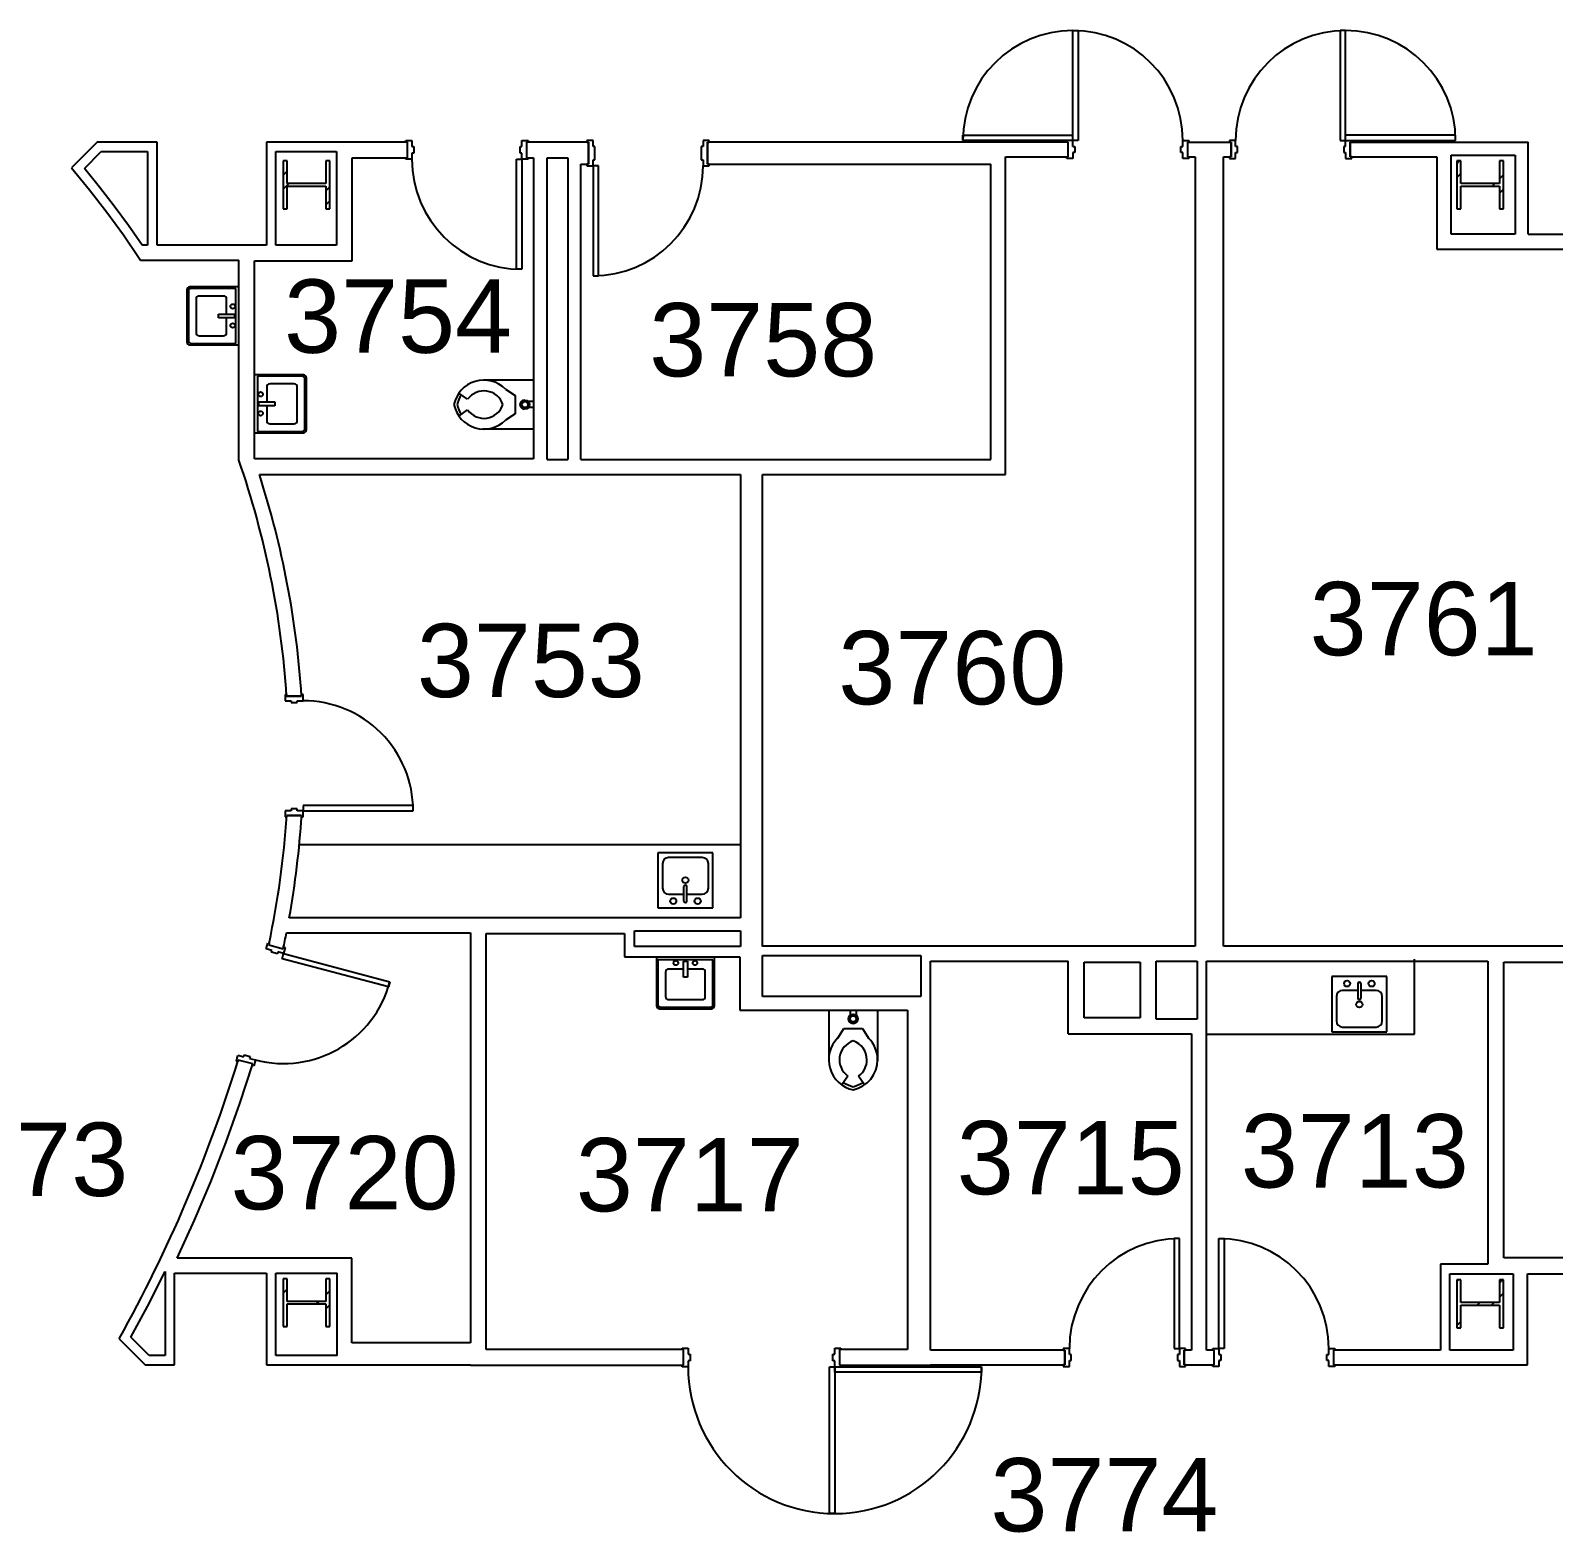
# Model space of a CAD drawing. Header units: inches. Extents: x -1169 to 5569, y -44 to 4300.
# Drawn here: x 1040.3 to 1538.6, y 3412.3 to 3903.6 of the extents above; entities that cross this region are included whole.
import ezdxf

# ---------------------------------------------------------------- set-up
doc = ezdxf.new("R2010")
doc.units = ezdxf.units.IN
doc.header["$LTSCALE"] = 96
doc.header["$MEASUREMENT"] = 0
for name, color, linetype in [('A-ANNO-ROOM', 4, 'CONTINUOUS'), ('A-COLS', 5, 'CONTINUOUS'), ('A-DOOR', 2, 'CONTINUOUS'), ('A-FLOR-CASE', 3, 'CONTINUOUS'), ('A-FLOR-PFIX', 2, 'CONTINUOUS'), ('A-WALL-FULL', 6, 'CONTINUOUS')]:
    doc.layers.add(name, color=color, linetype=linetype)
doc.styles.add('Arial', font='arial.ttf')

msp = doc.modelspace()

# ---------------------------------------------------------------- linework, layer by layer
at = {"layer": 'A-COLS'}
for p, q in [((1124.28, 3860.9), (1122.97, 3860.9)), ((1122.97, 3860.9), (1122.97, 3845.25)), ((1122.97, 3856.25), (1124.28, 3857.55)), ((1124.28, 3853.49), (1124.28, 3860.9)), ((1138.19, 3860.9), (1136.88, 3860.9)), ((1136.88, 3860.9), (1136.88, 3853.49)), ((1138.19, 3845.25), (1138.19, 3860.9)), ((1508.28, 3860.9), (1506.97, 3860.9)), ((1506.97, 3860.9), (1506.97, 3845.25)), ((1506.97, 3860.1), (1507.77, 3860.9)), ((1508.28, 3853.49), (1508.28, 3860.9)), ((1522.19, 3860.9), (1520.88, 3860.9)), ((1520.88, 3860.9), (1520.88, 3853.49)), ((1522.19, 3845.25), (1522.19, 3860.9)), ((1122.97, 3851.64), (1124.82, 3853.49)), ((1136.88, 3853.49), (1124.28, 3853.49)), ((1124.28, 3845.25), (1124.28, 3852.66)), ((1124.28, 3852.66), (1136.88, 3852.66)), ((1136.88, 3852.66), (1136.88, 3845.25)), ((1136.88, 3851.15), (1138.19, 3852.46)), ((1506.97, 3855.5), (1508.28, 3856.81)), ((1520.88, 3853.49), (1508.28, 3853.49)), ((1508.28, 3845.25), (1508.28, 3852.66)), ((1508.28, 3852.66), (1520.88, 3852.66)), ((1518.53, 3852.66), (1519.36, 3853.49)), ((1520.88, 3855.01), (1522.19, 3856.32)), ((1520.88, 3852.66), (1520.88, 3845.25)), ((1136.88, 3846.54), (1138.19, 3847.85)), ((1520.88, 3850.4), (1522.19, 3851.71)), ((1122.97, 3845.25), (1124.28, 3845.25)), ((1136.88, 3845.25), (1138.19, 3845.25)), ((1506.97, 3845.25), (1508.28, 3845.25)), ((1520.88, 3845.25), (1522.19, 3845.25)), ((1124.28, 3495.25), (1122.97, 3495.25)), ((1122.97, 3495.25), (1122.97, 3479.61)), ((1122.97, 3495.11), (1123.11, 3495.25)), ((1124.28, 3487.84), (1124.28, 3495.25)), ((1138.19, 3495.25), (1136.88, 3495.25)), ((1136.88, 3495.25), (1136.88, 3487.84)), ((1138.19, 3479.61), (1138.19, 3495.25)), ((1508.28, 3494.9), (1506.97, 3494.9)), ((1506.97, 3494.9), (1506.97, 3479.25)), ((1506.97, 3494.36), (1507.51, 3494.9)), ((1508.28, 3487.49), (1508.28, 3494.9)), ((1522.19, 3494.9), (1520.88, 3494.9)), ((1520.88, 3494.9), (1520.88, 3487.49)), ((1520.88, 3493.87), (1521.91, 3494.9)), ((1522.19, 3479.25), (1522.19, 3494.9)), ((1122.97, 3490.5), (1124.28, 3491.81)), ((1136.88, 3490.01), (1138.19, 3491.32)), ((1520.88, 3489.27), (1522.19, 3490.58)), ((1136.88, 3487.84), (1124.28, 3487.84)), ((1124.28, 3479.61), (1124.28, 3487.02)), ((1124.28, 3487.02), (1136.88, 3487.02)), ((1133.88, 3487.02), (1134.71, 3487.84)), ((1136.88, 3487.02), (1136.88, 3479.61)), ((1136.88, 3485.41), (1138.19, 3486.72)), ((1520.88, 3487.49), (1508.28, 3487.49)), ((1508.28, 3479.25), (1508.28, 3486.66)), ((1508.28, 3486.66), (1520.88, 3486.66)), ((1513.67, 3486.66), (1514.5, 3487.49)), ((1518.27, 3486.66), (1519.1, 3487.49)), ((1520.88, 3486.66), (1520.88, 3479.25)), ((1122.97, 3479.61), (1124.28, 3479.61)), ((1136.88, 3479.61), (1138.19, 3479.61)), ((1506.97, 3479.96), (1508.28, 3481.27)), ((1506.97, 3479.25), (1508.28, 3479.25)), ((1520.88, 3479.25), (1522.19, 3479.25))]:
    msp.add_line(p, q, dxfattribs=at)
at = {"layer": 'A-DOOR'}
for p, q in [((1381.33, 3903.58), (1383.08, 3903.58)), ((1381.33, 3867.58), (1381.33, 3903.58)), ((1383.08, 3903.58), (1383.08, 3867.58)), ((1468.83, 3903.58), (1468.83, 3867.58)), ((1470.58, 3903.58), (1468.83, 3903.58)), ((1470.58, 3867.58), (1470.58, 3903.58)), ((1163.08, 3867.08), (1163.08, 3867.58)), ((1163.08, 3867.58), (1165.08, 3867.58)), ((1165.08, 3867.58), (1165.08, 3865.64)), ((1201.08, 3867.58), (1203.08, 3867.58)), ((1201.08, 3865.64), (1201.08, 3867.58)), ((1203.08, 3867.58), (1203.08, 3867.08)), ((1222.33, 3867.58), (1222.33, 3867.08)), ((1224.33, 3867.58), (1222.33, 3867.58)), ((1224.33, 3865.64), (1224.33, 3867.58)), ((1262.33, 3867.58), (1260.33, 3867.58)), ((1260.33, 3867.58), (1260.33, 3865.64)), ((1262.33, 3867.08), (1262.33, 3867.58)), ((1345.33, 3869.33), (1381.33, 3869.33)), ((1345.33, 3867.58), (1345.33, 3869.33)), ((1381.33, 3867.58), (1345.33, 3867.58)), ((1379.33, 3867.08), (1379.33, 3867.58)), ((1381.33, 3865.64), (1381.33, 3869.33)), ((1383.08, 3867.58), (1381.33, 3867.58)), ((1417.33, 3867.58), (1419.33, 3867.58)), ((1417.33, 3865.64), (1417.33, 3867.58)), ((1419.33, 3867.58), (1419.33, 3867.08)), ((1432.58, 3867.58), (1432.58, 3867.08)), ((1434.58, 3867.58), (1432.58, 3867.58)), ((1434.58, 3865.64), (1434.58, 3867.58)), ((1468.83, 3867.58), (1470.58, 3867.58)), ((1506.58, 3869.33), (1470.58, 3869.33)), ((1470.58, 3865.64), (1470.58, 3869.33)), ((1470.58, 3867.58), (1506.58, 3867.58)), ((1472.58, 3867.08), (1472.58, 3867.58)), ((1506.58, 3867.58), (1506.58, 3869.33)), ((1163.58, 3867.08), (1163.08, 3867.08)), ((1163.58, 3861.95), (1163.58, 3867.08)), ((1165.08, 3865.64), (1165.7, 3865.64)), ((1165.08, 3863.39), (1165.08, 3861.45)), ((1165.7, 3863.39), (1165.08, 3863.39)), ((1165.7, 3865.64), (1165.7, 3863.39)), ((1200.46, 3865.64), (1201.08, 3865.64)), ((1200.46, 3863.39), (1200.46, 3865.64)), ((1201.08, 3863.39), (1200.46, 3863.39)), ((1201.08, 3861.45), (1201.08, 3863.39)), ((1202.58, 3867.08), (1202.58, 3861.95)), ((1203.08, 3867.08), (1202.58, 3867.08)), ((1222.33, 3867.08), (1222.83, 3867.08)), ((1222.83, 3867.08), (1222.83, 3859.83)), ((1224.95, 3865.64), (1224.33, 3865.64)), ((1224.95, 3861.26), (1224.95, 3865.64)), ((1260.33, 3865.64), (1259.7, 3865.64)), ((1259.7, 3865.64), (1259.7, 3861.26)), ((1261.83, 3867.08), (1262.33, 3867.08)), ((1261.83, 3859.83), (1261.83, 3867.08)), ((1379.83, 3867.08), (1379.33, 3867.08)), ((1379.33, 3862.2), (1379.83, 3862.2)), ((1379.33, 3861.7), (1379.33, 3862.2)), ((1379.83, 3862.2), (1379.83, 3867.08)), ((1381.33, 3865.64), (1381.95, 3865.64)), ((1381.33, 3863.64), (1381.33, 3861.7)), ((1381.95, 3863.64), (1381.33, 3863.64)), ((1381.95, 3865.64), (1381.95, 3863.64)), ((1416.7, 3865.64), (1417.33, 3865.64)), ((1416.7, 3863.64), (1416.7, 3865.64)), ((1417.33, 3863.64), (1416.7, 3863.64)), ((1417.33, 3861.7), (1417.33, 3863.64)), ((1418.83, 3867.08), (1418.83, 3862.2)), ((1419.33, 3867.08), (1418.83, 3867.08)), ((1418.83, 3862.2), (1419.33, 3862.2)), ((1419.33, 3862.2), (1419.33, 3861.7)), ((1432.58, 3867.08), (1433.08, 3867.08)), ((1433.08, 3862.2), (1432.58, 3862.2)), ((1432.58, 3862.2), (1432.58, 3861.7)), ((1433.08, 3867.08), (1433.08, 3862.2)), ((1435.2, 3865.64), (1434.58, 3865.64)), ((1434.58, 3861.7), (1434.58, 3863.64)), ((1434.58, 3863.64), (1435.2, 3863.64)), ((1435.2, 3863.64), (1435.2, 3865.64)), ((1470.58, 3865.64), (1469.96, 3865.64)), ((1469.96, 3865.64), (1469.96, 3863.64)), ((1469.96, 3863.64), (1470.58, 3863.64)), ((1470.58, 3863.64), (1470.58, 3861.7)), ((1472.08, 3862.2), (1472.08, 3867.08)), ((1472.08, 3867.08), (1472.58, 3867.08)), ((1472.58, 3862.2), (1472.08, 3862.2)), ((1472.58, 3861.7), (1472.58, 3862.2)), ((1163.08, 3861.95), (1163.58, 3861.95)), ((1163.08, 3861.45), (1163.08, 3861.95)), ((1165.08, 3861.45), (1163.08, 3861.45)), ((1199.33, 3825.45), (1199.33, 3861.45)), ((1199.33, 3861.45), (1201.08, 3861.45)), ((1201.08, 3861.45), (1201.08, 3825.45)), ((1203.08, 3861.45), (1201.08, 3861.45)), ((1202.58, 3861.95), (1203.08, 3861.95)), ((1203.08, 3861.95), (1203.08, 3861.45)), ((1222.33, 3859.83), (1222.33, 3859.33)), ((1222.83, 3859.83), (1222.33, 3859.83)), ((1222.33, 3859.33), (1224.33, 3859.33)), ((1224.33, 3861.26), (1224.95, 3861.26)), ((1224.33, 3859.33), (1224.33, 3861.26)), ((1226.08, 3859.33), (1224.33, 3859.33)), ((1224.33, 3859.33), (1224.33, 3823.33)), ((1226.08, 3823.33), (1226.08, 3859.33)), ((1259.7, 3861.26), (1260.33, 3861.26)), ((1260.33, 3861.26), (1260.33, 3859.33)), ((1260.33, 3859.33), (1262.33, 3859.33)), ((1262.33, 3859.83), (1261.83, 3859.83)), ((1262.33, 3859.33), (1262.33, 3859.83)), ((1381.33, 3861.7), (1379.33, 3861.7)), ((1419.33, 3861.7), (1417.33, 3861.7)), ((1432.58, 3861.7), (1434.58, 3861.7)), ((1470.58, 3861.7), (1472.58, 3861.7)), ((1201.08, 3825.45), (1199.33, 3825.45)), ((1224.33, 3823.33), (1226.08, 3823.33)), ((1124.1, 3686.34), (1123.6, 3686.34)), ((1123.6, 3686.34), (1123.6, 3684.34)), ((1123.6, 3684.34), (1125.54, 3684.34)), ((1124.1, 3685.84), (1124.1, 3686.34)), ((1128.98, 3685.84), (1124.1, 3685.84)), ((1125.54, 3684.34), (1125.54, 3683.71)), ((1125.54, 3683.71), (1127.54, 3683.71)), ((1127.54, 3683.71), (1127.54, 3684.34)), ((1127.54, 3684.34), (1129.48, 3684.34)), ((1129.48, 3686.34), (1128.98, 3686.34)), ((1128.98, 3686.34), (1128.98, 3685.84)), ((1129.48, 3684.34), (1129.48, 3686.34)), ((1125.56, 3648.34), (1123.62, 3648.34)), ((1123.62, 3648.34), (1123.62, 3646.34)), ((1127.56, 3648.96), (1125.56, 3648.96)), ((1125.56, 3648.96), (1125.56, 3648.34)), ((1127.56, 3648.34), (1127.56, 3648.96)), ((1129.5, 3648.34), (1127.56, 3648.34)), ((1165.5, 3650.11), (1129.5, 3650.09)), ((1129.5, 3650.09), (1129.5, 3648.34)), ((1129.5, 3648.34), (1165.5, 3648.36)), ((1129.5, 3646.34), (1129.5, 3648.34)), ((1165.5, 3648.36), (1165.5, 3650.11)), ((1123.62, 3646.34), (1124.12, 3646.34)), ((1124.12, 3646.84), (1129, 3646.84)), ((1124.12, 3646.34), (1124.12, 3646.84)), ((1129, 3646.84), (1129, 3646.34)), ((1129, 3646.34), (1129.5, 3646.34)), ((1117.41, 3603.16), (1117.92, 3605.09)), ((1119.28, 3602.66), (1117.41, 3603.16)), ((1117.92, 3605.09), (1118.41, 3604.96)), ((1118.41, 3604.96), (1118.28, 3604.48)), ((1118.28, 3604.48), (1122.99, 3603.23)), ((1122.99, 3603.23), (1123.12, 3603.71)), ((1123.6, 3603.58), (1123.09, 3601.65)), ((1123.12, 3603.71), (1123.6, 3603.58)), ((1119.13, 3602.06), (1119.28, 3602.66)), ((1121.06, 3601.55), (1119.13, 3602.06)), ((1121.22, 3602.15), (1121.06, 3601.55)), ((1123.09, 3601.65), (1121.22, 3602.15)), ((1122.64, 3599.96), (1123.09, 3601.65)), ((1157.43, 3590.71), (1122.64, 3599.96)), ((1123.09, 3601.65), (1157.88, 3592.41)), ((1157.88, 3592.41), (1157.43, 3590.71)), ((1107.65, 3566.43), (1108.17, 3568.36)), ((1108.17, 3568.36), (1110.04, 3567.87)), ((1110.04, 3567.87), (1110.2, 3568.47)), ((1110.2, 3568.47), (1112.13, 3567.96)), ((1108.14, 3566.3), (1107.65, 3566.43)), ((1108.27, 3566.79), (1108.14, 3566.3)), ((1112.98, 3565.53), (1108.27, 3566.79)), ((1112.13, 3567.96), (1111.97, 3567.35)), ((1111.97, 3567.35), (1113.85, 3566.86)), ((1112.85, 3565.05), (1112.98, 3565.53)), ((1113.33, 3564.92), (1112.85, 3565.05)), ((1113.85, 3566.86), (1113.33, 3564.92)), ((1414.45, 3508.45), (1414.45, 3472.45)), ((1416.2, 3508.45), (1414.45, 3508.45)), ((1416.2, 3472.45), (1416.2, 3508.45)), ((1429.08, 3508.45), (1430.83, 3508.45)), ((1429.08, 3472.45), (1429.08, 3508.45)), ((1430.83, 3508.45), (1430.83, 3472.45)), ((1253.45, 3472.58), (1255.45, 3472.58)), ((1253.45, 3472.08), (1253.45, 3472.58)), ((1253.95, 3472.08), (1253.45, 3472.08)), ((1253.95, 3466.95), (1253.95, 3472.08)), ((1255.45, 3472.58), (1255.45, 3470.64)), ((1255.45, 3470.64), (1256.08, 3470.64)), ((1256.08, 3470.64), (1256.08, 3468.39)), ((1302.83, 3470.64), (1303.45, 3470.64)), ((1302.83, 3468.39), (1302.83, 3470.64)), ((1303.45, 3472.58), (1305.45, 3472.58)), ((1303.45, 3470.64), (1303.45, 3472.58)), ((1304.95, 3472.08), (1304.95, 3466.95)), ((1305.45, 3472.08), (1304.95, 3472.08)), ((1305.45, 3472.58), (1305.45, 3472.08)), ((1378.2, 3472.45), (1378.2, 3471.95)), ((1380.2, 3472.45), (1378.2, 3472.45)), ((1378.2, 3471.95), (1378.7, 3471.95)), ((1378.7, 3471.95), (1378.7, 3467.08)), ((1380.2, 3470.51), (1380.2, 3472.45)), ((1380.83, 3470.51), (1380.2, 3470.51)), ((1380.2, 3466.58), (1380.2, 3468.51)), ((1380.2, 3468.51), (1380.83, 3468.51)), ((1380.83, 3468.51), (1380.83, 3470.51)), ((1414.45, 3472.45), (1416.2, 3472.45)), ((1416.2, 3470.51), (1415.58, 3470.51)), ((1415.58, 3470.51), (1415.58, 3468.51)), ((1415.58, 3468.51), (1416.2, 3468.51)), ((1418.2, 3472.45), (1416.2, 3472.45)), ((1416.2, 3472.45), (1416.2, 3470.51)), ((1416.2, 3468.51), (1416.2, 3466.58)), ((1417.7, 3467.08), (1417.7, 3471.95)), ((1417.7, 3471.95), (1418.2, 3471.95)), ((1418.2, 3471.95), (1418.2, 3472.45)), ((1427.08, 3472.45), (1429.08, 3472.45)), ((1427.08, 3471.95), (1427.08, 3472.45)), ((1427.58, 3471.95), (1427.08, 3471.95)), ((1427.58, 3467.08), (1427.58, 3471.95)), ((1430.83, 3472.45), (1429.08, 3472.45)), ((1429.08, 3472.45), (1429.08, 3470.51)), ((1429.08, 3470.51), (1429.7, 3470.51)), ((1429.08, 3468.51), (1429.08, 3466.58)), ((1429.7, 3468.51), (1429.08, 3468.51)), ((1429.7, 3470.51), (1429.7, 3468.51)), ((1464.45, 3470.51), (1465.08, 3470.51)), ((1464.45, 3468.51), (1464.45, 3470.51)), ((1465.08, 3468.51), (1464.45, 3468.51)), ((1465.08, 3472.45), (1467.08, 3472.45)), ((1465.08, 3470.51), (1465.08, 3472.45)), ((1465.08, 3466.58), (1465.08, 3468.51)), ((1467.08, 3471.95), (1466.58, 3471.95)), ((1466.58, 3471.95), (1466.58, 3467.08)), ((1467.08, 3472.45), (1467.08, 3471.95)), ((1253.45, 3466.95), (1253.95, 3466.95)), ((1253.45, 3466.45), (1253.45, 3466.95)), ((1255.45, 3466.45), (1253.45, 3466.45)), ((1255.45, 3468.39), (1255.45, 3466.45)), ((1256.08, 3468.39), (1255.45, 3468.39)), ((1301.7, 3466.45), (1303.45, 3466.45)), ((1301.7, 3418.45), (1301.7, 3466.45)), ((1303.45, 3468.39), (1302.83, 3468.39)), ((1303.45, 3464.7), (1303.45, 3468.39)), ((1303.45, 3466.45), (1351.45, 3466.45)), ((1303.45, 3466.45), (1303.45, 3418.45)), ((1351.45, 3464.7), (1303.45, 3464.7)), ((1304.95, 3466.95), (1305.45, 3466.95)), ((1305.45, 3466.95), (1305.45, 3466.45)), ((1351.45, 3466.45), (1351.45, 3464.7)), ((1378.7, 3467.08), (1378.2, 3467.08)), ((1378.2, 3467.08), (1378.2, 3466.58)), ((1378.2, 3466.58), (1380.2, 3466.58)), ((1416.2, 3466.58), (1418.2, 3466.58)), ((1418.2, 3467.08), (1417.7, 3467.08)), ((1418.2, 3466.58), (1418.2, 3467.08)), ((1427.08, 3467.08), (1427.58, 3467.08)), ((1427.08, 3466.58), (1427.08, 3467.08)), ((1429.08, 3466.58), (1427.08, 3466.58)), ((1467.08, 3466.58), (1465.08, 3466.58)), ((1466.58, 3467.08), (1467.08, 3467.08)), ((1467.08, 3467.08), (1467.08, 3466.58)), ((1303.45, 3418.45), (1301.7, 3418.45))]:
    msp.add_line(p, q, dxfattribs=at)
for centre, radius, start, end in [((1381.33, 3867.58), 36, 0, 180), ((1381.33, 3867.58), 36, 0, 90), ((1470.58, 3867.58), 36, 0, 180), ((1470.58, 3867.58), 36, 90, 180), ((1201.08, 3861.45), 36, 180, 270), ((1201.08, 3861.45), 36, 180, 270), ((1224.33, 3859.33), 36, 270, 0), ((1224.33, 3859.33), 36, 270, 0), ((1129.5, 3648.34), 36, 0.0301, 90.0301), ((1129.5, 3648.34), 36, 0.0301, 90.0301), ((1123.09, 3601.65), 36, 255.1218, 345.1218), ((1123.09, 3601.65), 36, 255.1218, 345.1218), ((1416.2, 3472.45), 36, 90, 180), ((1416.2, 3472.45), 36, 90, 180), ((1429.08, 3472.45), 36, 0, 90), ((1429.08, 3472.45), 36, 0, 90), ((1303.45, 3466.45), 48, 180, 0), ((1303.45, 3466.45), 48, 180, 270)]:
    msp.add_arc(centre, radius, start, end, dxfattribs=at)
at = {"layer": 'A-FLOR-CASE'}
for p, q in [((1128.23, 3637.33), (1272.58, 3637.33)), ((1493.08, 3575.22), (1493.08, 3599.83)), ((1425.08, 3575.22), (1493.08, 3575.22))]:
    msp.add_line(p, q, dxfattribs=at)
at = {"layer": 'A-FLOR-PFIX'}
for p, q in [((1091.45, 3818.7), (1091.45, 3801.7)), ((1091.95, 3818.2), (1091.95, 3802.2)), ((1108.45, 3819.7), (1092.45, 3819.7)), ((1107.45, 3819.2), (1092.95, 3819.2)), ((1107.45, 3801.2), (1107.45, 3819.2)), ((1094.45, 3815.7), (1094.45, 3804.7)), ((1103.45, 3816.7), (1095.45, 3816.7)), ((1104.45, 3810.82), (1104.45, 3815.7)), ((1101.77, 3810.82), (1107, 3810.82)), ((1101.77, 3809.58), (1101.77, 3810.82)), ((1107, 3809.58), (1101.77, 3809.58)), ((1104.45, 3804.7), (1104.45, 3809.58)), ((1107, 3810.82), (1107, 3809.58)), ((1095.45, 3803.7), (1103.45, 3803.7)), ((1092.45, 3800.7), (1108.45, 3800.7)), ((1092.95, 3801.2), (1107.45, 3801.2)), ((1129.58, 3790.95), (1113.58, 3790.95)), ((1129.08, 3790.45), (1114.58, 3790.45)), ((1114.58, 3790.45), (1114.58, 3772.45)), ((1126.58, 3787.95), (1118.58, 3787.95)), ((1130.08, 3773.45), (1130.08, 3789.45)), ((1130.58, 3772.95), (1130.58, 3789.95)), ((1204.83, 3789.2), (1188.63, 3789.2)), ((1117.58, 3786.95), (1117.58, 3782.08)), ((1127.58, 3775.95), (1127.58, 3786.95)), ((1183.31, 3782.95), (1180.45, 3784.96)), ((1195.7, 3786.27), (1198.89, 3784.2)), ((1198.89, 3784.2), (1198.89, 3778.2)), ((1115.03, 3780.83), (1115.03, 3782.08)), ((1115.03, 3782.08), (1120.26, 3782.08)), ((1120.26, 3780.83), (1115.03, 3780.83)), ((1117.58, 3780.83), (1117.58, 3775.95)), ((1120.26, 3782.08), (1120.26, 3780.83)), ((1180.45, 3777.44), (1183.31, 3779.46)), ((1198.89, 3778.2), (1195.7, 3776.13)), ((1204.83, 3782.2), (1203.16, 3782.2)), ((1204.83, 3780.2), (1203.16, 3780.2)), ((1114.58, 3772.45), (1129.08, 3772.45)), ((1118.58, 3774.95), (1126.58, 3774.95)), ((1204.83, 3773.2), (1188.33, 3773.2)), ((1113.58, 3771.95), (1129.58, 3771.95)), ((1263.58, 3634.55), (1245.58, 3634.55)), ((1245.58, 3634.55), (1245.58, 3616.55)), ((1260.08, 3633.05), (1249.08, 3633.05)), ((1263.58, 3616.55), (1263.58, 3634.55)), ((1247.08, 3631.05), (1247.08, 3623.05)), ((1262.08, 3623.05), (1262.08, 3631.05)), ((1254.08, 3618.8), (1254.08, 3623.55)), ((1255.08, 3618.8), (1255.08, 3623.55)), ((1249.08, 3621.05), (1254.08, 3621.05)), ((1255.08, 3621.05), (1260.08, 3621.05)), ((1245.58, 3616.55), (1263.58, 3616.55)), ((1245.08, 3600.58), (1245.08, 3584.58)), ((1245.58, 3599.58), (1245.58, 3585.08)), ((1263.58, 3599.58), (1245.58, 3599.58)), ((1253.96, 3593.9), (1253.96, 3599.12)), ((1253.96, 3599.12), (1255.2, 3599.12)), ((1255.2, 3599.12), (1255.2, 3593.9)), ((1263.58, 3585.08), (1263.58, 3599.58)), ((1264.08, 3584.58), (1264.08, 3600.58)), ((1248.08, 3595.58), (1248.08, 3587.58)), ((1253.96, 3596.58), (1249.08, 3596.58)), ((1255.2, 3593.9), (1253.96, 3593.9)), ((1260.08, 3596.58), (1255.2, 3596.58)), ((1261.08, 3587.58), (1261.08, 3595.58)), ((1484.08, 3594.08), (1466.08, 3594.08)), ((1466.08, 3594.08), (1466.08, 3576.08)), ((1484.08, 3576.08), (1484.08, 3594.08)), ((1474.58, 3589.58), (1469.58, 3589.58)), ((1474.58, 3591.83), (1474.58, 3587.08)), ((1475.58, 3591.83), (1475.58, 3587.08)), ((1480.58, 3589.58), (1475.58, 3589.58)), ((1246.08, 3583.58), (1263.08, 3583.58)), ((1246.58, 3584.08), (1262.58, 3584.08)), ((1249.08, 3586.58), (1260.08, 3586.58)), ((1301.45, 3583.08), (1301.45, 3566.87)), ((1308.45, 3583.08), (1308.45, 3581.41)), ((1310.45, 3583.08), (1310.45, 3581.41)), ((1317.45, 3583.08), (1317.45, 3566.58)), ((1467.58, 3587.58), (1467.58, 3579.58)), ((1482.58, 3579.58), (1482.58, 3587.58)), ((1304.38, 3573.94), (1306.45, 3577.14)), ((1306.45, 3577.14), (1312.45, 3577.14)), ((1312.45, 3577.14), (1314.52, 3573.94)), ((1466.08, 3576.08), (1484.08, 3576.08)), ((1469.58, 3577.58), (1480.58, 3577.58)), ((1307.71, 3561.56), (1305.69, 3558.7)), ((1313.21, 3558.7), (1311.2, 3561.56))]:
    msp.add_line(p, q, dxfattribs=at)
for centre, radius in [((1106.45, 3813.32), 0.75), ((1106.45, 3807.08), 0.75), ((1115.58, 3784.58), 0.75), ((1202.05, 3781.2), 1.5), ((1115.58, 3778.33), 0.75), ((1202.05, 3781.2), 0.996), ((1254.58, 3625.64), 1), ((1250.58, 3618.8), 1), ((1258.58, 3618.8), 1), ((1251.46, 3598.58), 0.75), ((1257.7, 3598.58), 0.75), ((1471.08, 3591.83), 1), ((1479.08, 3591.83), 1), ((1475.08, 3584.98), 1), ((1309.45, 3580.29), 1.5), ((1309.45, 3580.29), 0.996)]:
    msp.add_circle(centre, radius, dxfattribs=at)
for centre, radius, start, end in [((1092.45, 3818.7), 1, 90, 180), ((1092.95, 3818.2), 1, 90, 180), ((1095.45, 3815.7), 1, 90, 180), ((1103.45, 3815.7), 1, 0, 90), ((1095.45, 3804.7), 1, 180, 270), ((1103.45, 3804.7), 1, 270, 0), ((1092.45, 3801.7), 1, 180, 270), ((1092.95, 3802.2), 1, 180, 270), ((1118.58, 3786.95), 1, 90, 180), ((1126.58, 3786.95), 1, 0, 90), ((1129.08, 3789.45), 1, 0, 90), ((1129.58, 3789.95), 1, 0, 90), ((1188.63, 3779.2), 10, 45, 168.463), ((1188.63, 3779.2), 9, 144.8393, 167.1604), ((1188.63, 3779.2), 6.5, 17.9202, 144.8393), ((1202.05, 3781.2), 1.5, 98.8349, 260.8938), ((1188.63, 3783.2), 10, 191.537, 315), ((1188.63, 3783.2), 9, 192.8396, 215.16), ((1188.63, 3783.2), 6.5, 215.1607, 342.0798), ((1118.58, 3775.95), 1, 180, 270), ((1126.58, 3775.95), 1, 270, 0), ((1129.08, 3773.45), 1, 270, 0), ((1129.58, 3772.95), 1, 270, 0), ((1249.08, 3631.05), 2, 90, 180), ((1260.08, 3631.05), 2, 0, 90), ((1249.08, 3623.05), 2, 180, 270), ((1254.58, 3623.55), 0.5, 0, 180), ((1260.08, 3623.05), 2, 270, 0), ((1254.58, 3618.8), 0.5, 180, 0), ((1249.08, 3595.58), 1, 90, 180), ((1260.08, 3595.58), 1, 0, 90), ((1469.58, 3587.58), 2, 90, 180), ((1475.08, 3591.83), 0.5, 0, 180), ((1480.58, 3587.58), 2, 0, 90), ((1246.08, 3584.58), 1, 180, 270), ((1246.58, 3585.08), 1, 180, 270), ((1249.08, 3587.58), 1, 180, 270), ((1260.08, 3587.58), 1, 270, 0), ((1262.58, 3585.08), 1, 270, 0), ((1263.08, 3584.58), 1, 270, 0), ((1475.08, 3587.08), 0.5, 180, 0), ((1309.45, 3580.3), 1.5, 188.8349, 350.8938), ((1469.58, 3579.58), 2, 180, 270), ((1480.58, 3579.58), 2, 270, 0), ((1311.45, 3566.87), 10, 135, 258.463), ((1307.45, 3566.87), 10, 0, 45), ((1311.45, 3566.87), 6.5, 107.9202, 234.8393), ((1307.45, 3566.87), 6.5, 0, 72.0798), ((1307.45, 3566.87), 10, 281.537, 0), ((1307.45, 3566.87), 6.5, 305.1607, 0), ((1311.45, 3566.87), 9, 234.8393, 257.1604), ((1307.45, 3566.87), 9, 282.8396, 305.16)]:
    msp.add_arc(centre, radius, start, end, dxfattribs=at)
at = {"layer": 'A-WALL-FULL'}
for p, q in [((1062.14, 3867.08), (1053.67, 3858.6)), ((1057.91, 3858.43), (1063.44, 3863.95)), ((1081.7, 3867.08), (1062.14, 3867.08)), ((1063.44, 3863.95), (1078.58, 3863.95)), ((1078.58, 3863.95), (1078.58, 3833.33)), ((1081.7, 3833.33), (1081.7, 3867.08)), ((1117.45, 3867.08), (1117.45, 3833.33)), ((1163.58, 3867.08), (1117.45, 3867.08)), ((1120.58, 3833.33), (1120.58, 3863.95)), ((1120.58, 3863.95), (1140.45, 3863.95)), ((1140.45, 3863.95), (1140.45, 3833.33)), ((1163.58, 3861.95), (1163.58, 3867.08)), ((1222.83, 3867.08), (1202.58, 3867.08)), ((1202.58, 3867.08), (1202.58, 3861.95)), ((1222.83, 3859.83), (1222.83, 3867.08)), ((1379.83, 3867.08), (1261.83, 3867.08)), ((1261.83, 3867.08), (1261.83, 3859.83)), ((1359.33, 3758.33), (1359.33, 3862.2)), ((1359.33, 3862.2), (1379.83, 3862.2)), ((1379.83, 3862.2), (1379.83, 3867.08)), ((1418.83, 3867.08), (1433.08, 3867.08)), ((1418.83, 3867.08), (1418.83, 3862.2)), ((1418.83, 3862.2), (1421.33, 3862.2)), ((1421.33, 3862.2), (1421.33, 3604.08)), ((1430.58, 3604.08), (1430.58, 3862.2)), ((1430.58, 3862.2), (1433.08, 3862.2)), ((1433.08, 3862.2), (1433.08, 3867.08)), ((1472.08, 3867.08), (1530.33, 3867.08)), ((1472.08, 3867.08), (1472.08, 3862.2)), ((1472.08, 3862.2), (1500.45, 3862.2)), ((1500.45, 3862.2), (1500.45, 3832.08)), ((1505.08, 3836.95), (1505.08, 3862.83)), ((1505.08, 3862.83), (1526.08, 3862.83)), ((1526.08, 3862.83), (1526.08, 3836.95)), ((1530.33, 3836.95), (1530.33, 3867.08)), ((1053.67, 3858.6), (1059.57, 3851.49)), ((1062.88, 3852.34), (1057.91, 3858.43)), ((1145.58, 3828.2), (1145.58, 3861.95)), ((1145.58, 3861.95), (1163.58, 3861.95)), ((1202.58, 3861.95), (1204.83, 3861.95)), ((1204.83, 3861.95), (1204.83, 3763.45)), ((1209.33, 3763.2), (1209.33, 3861.95)), ((1209.33, 3861.95), (1216.08, 3861.95)), ((1216.08, 3861.95), (1216.08, 3763.2)), ((1220.33, 3763.2), (1220.33, 3859.83)), ((1220.33, 3859.83), (1222.83, 3859.83)), ((1261.83, 3859.83), (1354.45, 3859.83)), ((1354.45, 3763.2), (1354.45, 3859.83)), ((1067.69, 3846.13), (1062.88, 3852.34)), ((1059.57, 3851.49), (1065.24, 3844.19)), ((1065.24, 3844.19), (1070.68, 3836.72)), ((1072.34, 3839.79), (1067.69, 3846.13)), ((1076.81, 3833.33), (1072.34, 3839.79)), ((1070.68, 3836.72), (1075.89, 3829.08)), ((1078.58, 3833.33), (1076.81, 3833.33)), ((1117.45, 3833.33), (1081.7, 3833.33)), ((1140.45, 3833.33), (1120.58, 3833.33)), ((1526.08, 3836.95), (1505.08, 3836.95)), ((1530.33, 3836.95), (1581.7, 3836.95)), ((1075.89, 3829.08), (1076.1, 3828.76)), ((1076.1, 3828.76), (1076.3, 3828.45)), ((1076.3, 3828.45), (1108.45, 3828.45)), ((1108.45, 3763.03), (1108.45, 3828.45)), ((1113.58, 3828.2), (1145.58, 3828.2)), ((1113.58, 3763.45), (1113.58, 3828.2)), ((1500.45, 3832.08), (1573.7, 3832.08)), ((1204.83, 3763.45), (1113.58, 3763.45)), ((1209.33, 3763.2), (1216.08, 3763.2)), ((1220.33, 3763.2), (1354.45, 3763.2)), ((1115.16, 3758.33), (1272.58, 3758.33)), ((1272.58, 3758.33), (1272.58, 3613.33)), ((1279.83, 3758.33), (1359.33, 3758.33)), ((1279.83, 3603.95), (1279.83, 3758.33)), ((1124.09, 3685.84), (1128.98, 3685.84)), ((1129, 3646.84), (1124.11, 3646.84)), ((1272.58, 3613.33), (1124.94, 3613.33)), ((1124.03, 3608.45), (1184.2, 3608.45)), ((1184.2, 3608.45), (1184.2, 3474.33)), ((1189.33, 3472.08), (1189.33, 3608.2)), ((1189.33, 3608.2), (1234.58, 3608.2)), ((1234.58, 3608.2), (1234.58, 3600.58)), ((1237.95, 3603.95), (1237.95, 3609.08)), ((1237.95, 3609.08), (1272.58, 3609.08)), ((1272.58, 3609.08), (1272.58, 3603.95)), ((1118.28, 3604.52), (1118.28, 3604.48)), ((1118.28, 3604.48), (1122.99, 3603.23)), ((1272.58, 3603.95), (1237.95, 3603.95)), ((1421.33, 3604.08), (1279.83, 3604.08)), ((1573.7, 3604.08), (1430.58, 3604.08)), ((1234.58, 3600.58), (1272.33, 3600.58)), ((1272.33, 3600.58), (1272.33, 3583.08)), ((1279.83, 3600.95), (1331.58, 3600.95)), ((1279.83, 3587.58), (1279.83, 3600.95)), ((1331.58, 3600.95), (1331.58, 3587.58)), ((1334.7, 3599.2), (1379.83, 3599.2)), ((1334.7, 3471.95), (1334.7, 3599.2)), ((1379.83, 3575.33), (1379.83, 3599.2)), ((1385.08, 3580.58), (1385.08, 3598.83)), ((1385.08, 3598.83), (1403.33, 3598.83)), ((1403.33, 3598.83), (1403.33, 3580.58)), ((1408.58, 3599.2), (1421.95, 3599.2)), ((1408.58, 3580.2), (1408.58, 3599.2)), ((1421.95, 3599.2), (1421.95, 3580.2)), ((1425.08, 3471.95), (1425.08, 3599.2)), ((1425.08, 3599.2), (1517.08, 3599.2)), ((1517.08, 3599.2), (1517.08, 3500.08)), ((1522.33, 3598.83), (1573.33, 3598.83)), ((1522.33, 3502.08), (1522.33, 3598.83)), ((1272.33, 3583.08), (1327.2, 3583.08)), ((1331.58, 3587.58), (1279.83, 3587.58)), ((1327.2, 3583.08), (1327.2, 3472.08)), ((1403.33, 3580.58), (1385.08, 3580.58)), ((1421.95, 3580.2), (1408.58, 3580.2)), ((1379.83, 3575.33), (1420.2, 3575.33)), ((1420.2, 3575.33), (1420.2, 3471.95)), ((1112.98, 3565.53), (1108.26, 3566.79)), ((1108.76, 3552.55), (1112.98, 3565.53)), ((1104.18, 3539.69), (1108.76, 3552.55)), ((1099.24, 3526.96), (1104.18, 3539.69)), ((1093.94, 3514.38), (1099.24, 3526.96)), ((1088.3, 3501.95), (1093.94, 3514.38)), ((1145.45, 3501.95), (1088.29, 3501.95)), ((1145.45, 3474.33), (1145.45, 3501.95)), ((1501.58, 3500.08), (1501.58, 3471.95)), ((1517.08, 3500.08), (1501.58, 3500.08)), ((1573.33, 3502.08), (1522.33, 3502.08)), ((1078.54, 3486.19), (1084.33, 3497.67)), ((1084.33, 3497.67), (1084.33, 3470.2)), ((1087.45, 3497.08), (1117.45, 3497.08)), ((1087.45, 3467.08), (1087.45, 3497.08)), ((1117.45, 3497.08), (1117.45, 3467.08)), ((1120.58, 3470.2), (1120.58, 3497.08)), ((1120.58, 3497.08), (1140.58, 3497.08)), ((1140.58, 3470.2), (1140.58, 3497.08)), ((1504.7, 3471.95), (1504.7, 3496.83)), ((1504.7, 3496.83), (1525.45, 3496.83)), ((1525.45, 3496.83), (1525.45, 3471.95)), ((1530.08, 3467.08), (1530.08, 3496.83)), ((1530.08, 3496.83), (1581.7, 3496.83)), ((1073.16, 3476.12), (1078.54, 3486.19)), ((1069.29, 3475.57), (1077.78, 3467.08)), ((1079.08, 3470.2), (1073.16, 3476.12)), ((1184.2, 3474.33), (1145.45, 3474.33)), ((1084.33, 3470.2), (1079.08, 3470.2)), ((1140.58, 3470.2), (1120.58, 3470.2)), ((1253.95, 3472.08), (1189.33, 3472.08)), ((1253.95, 3466.95), (1253.95, 3472.08)), ((1327.2, 3472.08), (1304.95, 3472.08)), ((1304.95, 3472.08), (1304.95, 3466.95)), ((1378.7, 3471.95), (1334.7, 3471.95)), ((1378.7, 3467.08), (1378.7, 3471.95)), ((1420.2, 3471.95), (1417.7, 3471.95)), ((1417.7, 3471.95), (1417.7, 3467.08)), ((1427.58, 3471.95), (1425.08, 3471.95)), ((1427.58, 3467.08), (1427.58, 3471.95)), ((1466.58, 3471.95), (1466.58, 3467.08)), ((1501.58, 3471.95), (1466.58, 3471.95)), ((1525.45, 3471.95), (1504.7, 3471.95)), ((1077.78, 3467.08), (1087.45, 3467.08)), ((1117.45, 3467.08), (1184.2, 3467.08)), ((1184.2, 3467.08), (1184.2, 3466.95)), ((1184.2, 3466.95), (1253.95, 3466.95)), ((1304.95, 3466.95), (1334.7, 3466.95)), ((1334.7, 3466.95), (1334.7, 3467.08)), ((1334.7, 3467.08), (1378.7, 3467.08)), ((1417.7, 3467.08), (1427.58, 3467.08)), ((1466.58, 3467.08), (1530.08, 3467.08))]:
    msp.add_line(p, q, dxfattribs=at)
for centre, radius, start, end in [((828.75, 3666.18), 296, 3.8074, 19.0988), ((828.75, 3666.18), 300.87, 3.7461, 17.8339), ((828.75, 3666.18), 296, 348.0669, 356.2529), ((828.75, 3666.18), 300.88, 349.8823, 356.3141), ((828.75, 3666.18), 300.88, 347.9238, 348.9378), ((649.74, 3708.78), 480, 330.932, 342.7935)]:
    msp.add_arc(centre, radius, start, end, dxfattribs=at)

# ---------------------------------------------------------------- texts
at = {"layer": 'A-ANNO-ROOM', "style": 'Arial'}
for s, p in [('3754', (1123.25, 3798.14)), ('3758', (1242.73, 3790.43)), ('3761', (1458.82, 3699.21)), ('3753', (1166.7, 3685.52)), ('3760', (1304.6, 3683.16)), ('3713', (1436.29, 3525.11)), ('3773', (997.69, 3522.34)), ('3715', (1343.34, 3522.89)), ('3720', (1105.77, 3517.96)), ('3717', (1218.72, 3517.31)), ('3774', (1354.36, 3412.6))]:
    msp.add_text(s, height=24, dxfattribs=at).set_placement(p)

doc.saveas('drawing.dxf')
